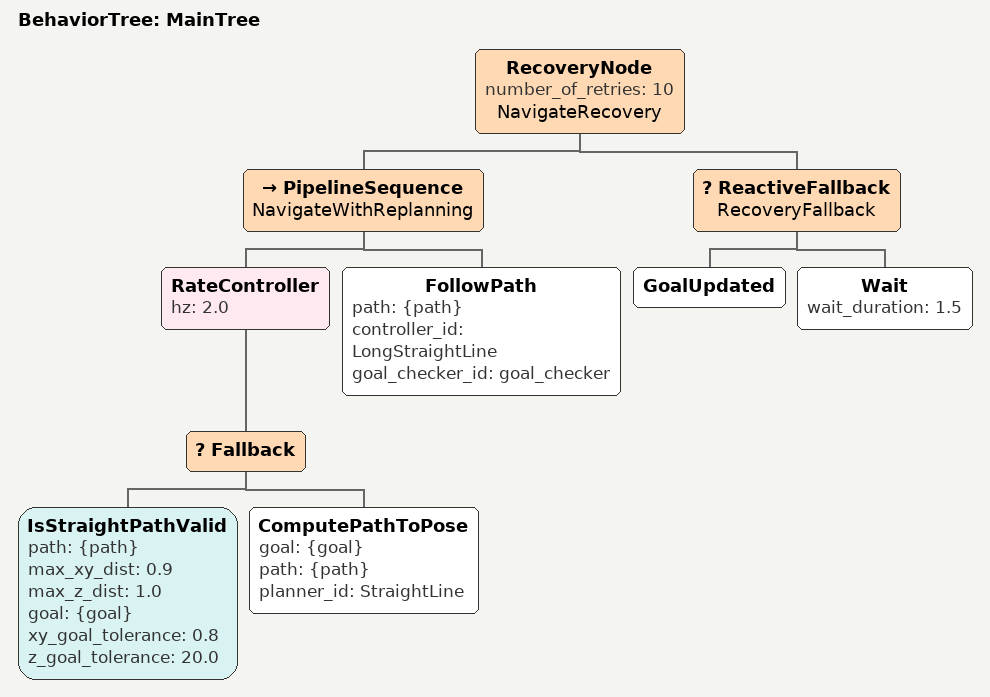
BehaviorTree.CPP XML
<!-- This is the behvaiour Tree for only tuning Regulated & PurePursuiteontroller!!! -->

<root main_tree_to_execute="MainTree">
  <BehaviorTree ID="MainTree">
    <RecoveryNode number_of_retries="10" name="NavigateRecovery">

      <PipelineSequence name="NavigateWithReplanning">

        <RateController hz="2.0">
          <Fallback>
            <IsStraightPathValid path="{path}" max_xy_dist="0.9" max_z_dist="1.0" goal="{goal}" xy_goal_tolerance="0.8" z_goal_tolerance="20.0"/>
            <ComputePathToPose goal="{goal}" path="{path}" planner_id="StraightLine"/>
          </Fallback>
        </RateController>

        <FollowPath path="{path}" controller_id="LongStraightLine" goal_checker_id="goal_checker"/>

      </PipelineSequence>

      <ReactiveFallback name="RecoveryFallback">
        <GoalUpdated/>
        <Wait wait_duration="1.5"/>
      </ReactiveFallback>

    </RecoveryNode>
  </BehaviorTree>
</root>
